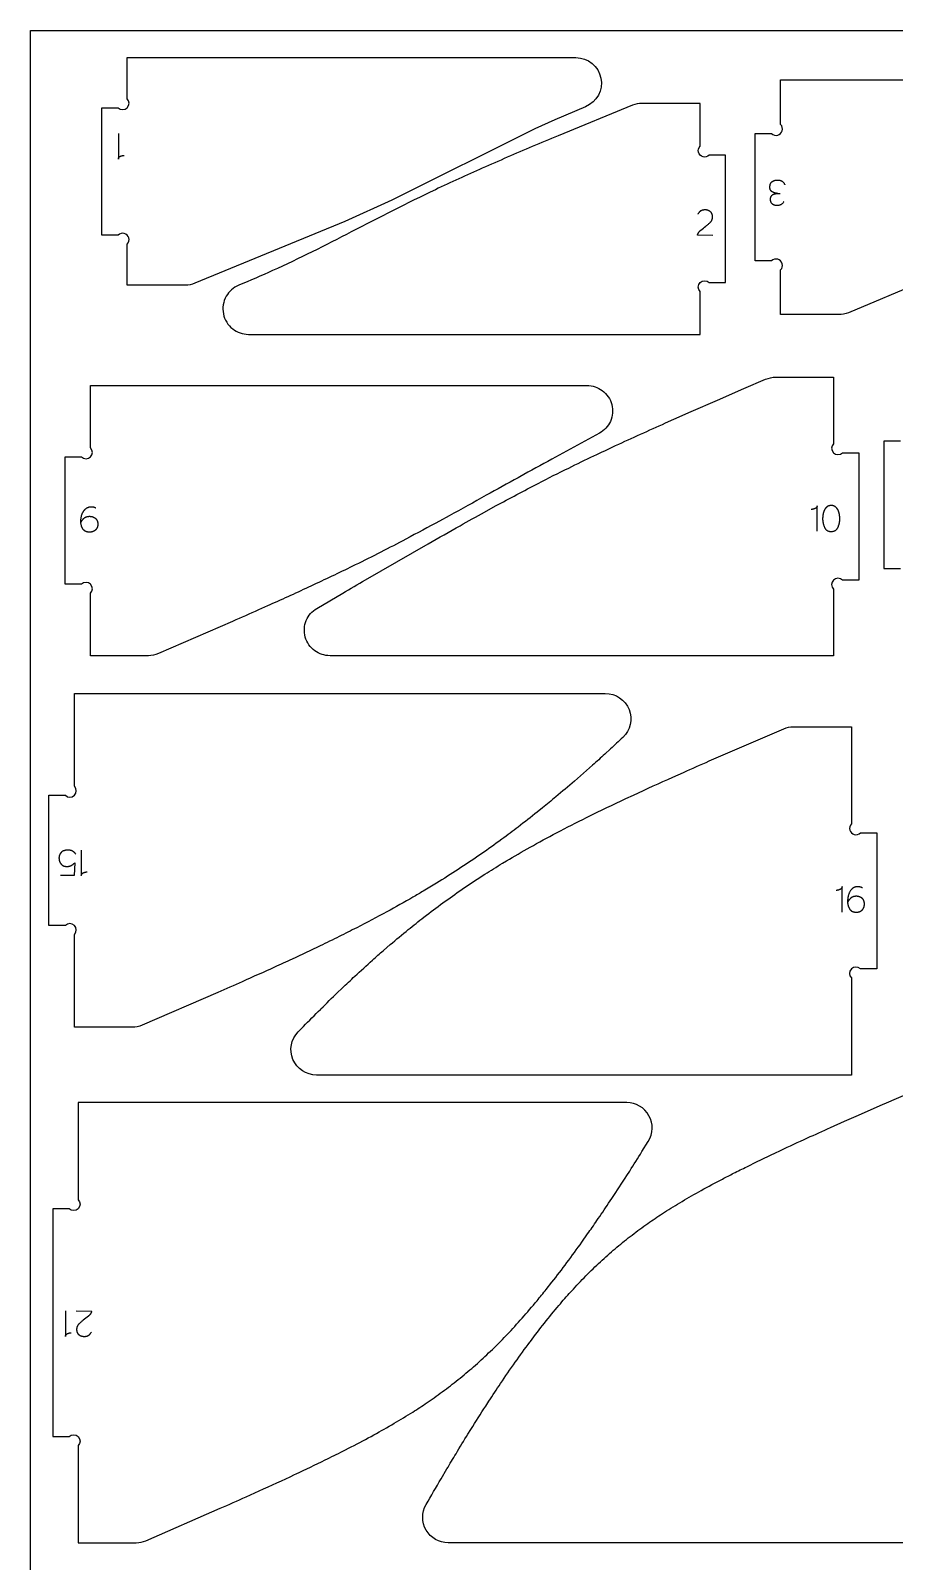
# Model space of a CAD drawing. Header units: millimetres. Extents: x 129 to 4060, y -1224 to 1216.
# Drawn here: x 129 to 536, y 495 to 1216 of the extents above; entities that cross this region are included whole.
import ezdxf

# ---------------------------------------------------------------- set-up
doc = ezdxf.new("R2010")
doc.units = ezdxf.units.MM
for name, color, linetype, true_color in [('cnc kesim', 7, 'Continuous', 0xff7300), ('Layer 01', 7, 'Continuous', 0x000000), ('çizim', 7, 'Continuous', 0x0500ff)]:
    doc.layers.add(name, color=color, linetype=linetype, true_color=true_color)

msp = doc.modelspace()

# ---------------------------------------------------------------- linework, layer by layer
at = {"layer": 'cnc kesim'}
for points in [[(174.27, 1115.05, 1), (170.03, 1119.29), (162.27, 1119.29), (162.27, 1179.29), (170.03, 1179.29, 1), (174.27, 1183.54), (174.27, 1202.88), (385.57, 1202.88, -0.823633), (390.12, 1179.77), (375.62, 1173.58), (366.31, 1169.29), (298.96, 1135.75), (276.85, 1125.75), (206.1, 1096.57, -0.095558), (201.65, 1095.71), (174.27, 1095.71)], [(696.46, 1192.43, -0.166534), (703.86, 1189.9, -0.371994), (706.96, 1174.55, -0.167227), (701.11, 1169.37, 0.008842), (683.35, 1161.59, 0.011761), (655.38, 1147.85), (646.26, 1143.14, -0.007812), (606.68, 1123.09, -0.006291), (584.57, 1112.84, -0.003863), (561.05, 1102.53, -0.002337), (548.92, 1097.36), (513.88, 1082.72, -0.098621), (509.3, 1081.81), (482, 1081.81), (482, 1102.88, 1), (477.75, 1107.12), (470, 1107.12), (470, 1167.12), (477.75, 1167.12, 1), (482, 1171.36), (482, 1192.43)], [(377.18, 1166.04, 0.001128), (365.04, 1160.96, 0.00419), (341.52, 1150.8, 0.006648), (319.41, 1140.67, 0.008505), (279.83, 1120.79, -0.012768), (242.75, 1102.53, -0.008274), (226.78, 1095.63, 0.16715), (220.92, 1090.47, 0.180453), (219.58, 1082.21, 0.180123), (223.98, 1075.08, 0.166902), (231.38, 1072.54), (444.1, 1072.54), (444.1, 1092.69, -1), (448.34, 1096.94), (456.1, 1096.94), (456.1, 1156.94), (448.34, 1156.94, -1), (444.1, 1161.18), (444.1, 1181.33), (416.76, 1181.33, 0.097201), (412.24, 1180.44)], [(157.02, 950.56, 1), (152.78, 954.8), (145.02, 954.8), (145.02, 1014.8), (152.78, 1014.8, 1), (157.02, 1019.05), (157.02, 1048.45), (390.76, 1048.45, -0.160604), (398.02, 1046.05, -0.171237), (402.49, 1039.46, -0.172171), (401.82, 1031.55, -0.162426), (396.64, 1025.96), (374.26, 1013.71, 0.000955), (359.23, 1005.48), (358.37, 1005.01, 0.000822), (343.35, 996.71, -0.002088), (325.92, 987.08), (321.29, 984.55, -0.003124), (305.54, 976.1, -0.007161), (281.71, 963.92), (279.17, 962.68, -0.004873), (259.6, 953.39, -0.003509), (240.29, 944.6), (236.08, 942.72, -0.002084), (223.94, 937.35), (188.96, 922.14, -0.102386), (184.25, 921.16), (157.02, 921.16)], [(269.81, 921.16, -0.159231), (262.61, 923.51, -0.168232), (258.15, 929.95, -0.169124), (258.62, 937.75, -0.160939), (263.57, 943.45), (275.8, 950.67, -0.001316), (286.48, 956.9), (316.04, 973.91, -0.001699), (331.02, 982.4, -0.003423), (342.6, 988.85), (347.78, 991.69, -0.005773), (367.76, 1002.3, -0.004926), (382.18, 1009.58, -0.003516), (394.1, 1015.34, -0.002595), (404.29, 1020.12, -0.003879), (427.81, 1030.79), (431.74, 1032.54), (439.94, 1036.16), (452.26, 1041.55), (464.69, 1046.95), (474.93, 1051.38, -0.102492), (479.63, 1052.35), (506.86, 1052.35), (506.86, 1021, 1), (511.11, 1016.76), (518.86, 1016.76), (518.86, 956.76), (511.11, 956.76, 1), (506.86, 952.51), (506.86, 921.16)], [(149.4, 789.89, 1), (145.16, 794.13), (137.4, 794.13), (137.4, 855.4), (145.16, 855.4, 1), (149.4, 859.64), (149.4, 903.4), (399.42, 903.4, -0.307716), (410.61, 895.83, -0.307991), (407.67, 882.66, -0.003549), (401.87, 877.27), (399.17, 874.8, -0.004524), (393.42, 869.6), (384.86, 862.08, -0.004511), (376.18, 854.71, -0.004993), (369.79, 849.45), (367.37, 847.5, -0.005458), (358.4, 840.48, -0.006106), (350.75, 834.75), (349.27, 833.66, -0.006376), (339.91, 827.03, -0.006514), (330.2, 820.53, -0.006592), (319.94, 814.03, -0.003805), (313.67, 810.24, -0.002905), (308.85, 807.41, -0.006547), (296.53, 800.5, -0.006303), (282.35, 793.02, -0.003207), (274.09, 788.86, -0.002949), (265.16, 784.5, -0.003293), (251.98, 778.28, -0.001698), (243.6, 774.43, -0.002353), (228.46, 767.62, -0.001279), (216.92, 762.52), (181.3, 747.09, -0.102243), (176.69, 746.13), (149.4, 746.13)], [(263.43, 723.63, -0.301226), (252.36, 730.94, -0.301837), (254.79, 743.97), (257.27, 746.52, -0.003783), (265.27, 754.59), (265.54, 754.85, -0.005025), (273.36, 762.5), (275.42, 764.47, -0.003364), (281.53, 770.23, -0.004928), (289.8, 777.76, -0.005491), (294.92, 782.28), (298.17, 785.08, -0.006083), (306.67, 792.16, -0.006893), (313.96, 797.95), (315.29, 798.98, -0.00719), (324.08, 805.54, -0.007294), (333.17, 811.92, -0.007302), (342.69, 818.19, -0.007137), (351.04, 823.39), (352.87, 824.49, -0.006984), (363.99, 830.93, -0.006649), (376.51, 837.74, -0.006004), (390.62, 844.95), (391.17, 845.22, -0.005945), (409.11, 853.86), (412.73, 855.55, -0.003916), (431.22, 863.97), (436.25, 866.22, -0.002091), (448.39, 871.57), (483.43, 886.74, -0.102205), (488, 887.69), (515.31, 887.69), (515.31, 841.93, 1), (519.55, 837.69), (527.31, 837.69), (527.31, 773.63), (519.55, 773.63, 1), (515.31, 769.39), (515.31, 723.63)], [(146.96, 553.34, -1), (151.2, 549.1), (151.2, 503.34), (178.57, 503.34, 0.101978), (183.04, 504.27), (218.12, 519.56, 0.002535), (230.26, 524.96), (236.41, 527.73, 0.003834), (253.15, 535.45), (253.78, 535.75, 0.004157), (267.53, 542.35, 0.004976), (275.89, 546.52), (279.83, 548.53, 0.006267), (290.49, 554.19, 0.007612), (300.02, 559.6, 0.008818), (308.75, 564.93, 0.00965), (315.47, 569.35), (316.88, 570.32, 0.010112), (324.59, 575.87, 0.01043), (331.99, 581.68, 0.010514), (339.18, 587.83, 0.010396), (346.24, 594.4, 0.010009), (352.55, 600.76), (353.25, 601.49, 0.009116), (360.26, 609.14, 0.007744), (367.27, 617.34, 0.006824), (371.59, 622.65), (374.3, 626.07, 0.005991), (381.34, 635.29, 0.005231), (388.39, 644.96), (391.1, 648.78, 0.002742), (395.45, 655.06, 0.003146), (400.97, 663.22), (402.53, 665.55, 0.003426), (409.61, 676.4), (410.91, 678.43, 0.003395), (416.7, 687.56), (419.69, 692.35, 0.588357), (409.49, 710.67), (151.2, 710.67), (151.2, 664.91, -1), (146.96, 660.67), (139.2, 660.67), (139.2, 553.34)]]:
    msp.add_lwpolyline(points, format="xyb", close=True, dxfattribs=at)
for points in [[(538.4, 1022.21), (530.64, 1022.21), (530.64, 962.21), (538.4, 962.21, -1)], [(584.54, 503.34), (325.44, 503.34, -0.576498), (315.03, 521.31), (315.07, 521.38, -0.002505), (322.11, 533.5), (324.83, 538.11, -0.001899), (329.13, 545.3, -0.003599), (334.77, 554.52), (336.14, 556.73, -0.005215), (343.13, 567.74), (344.65, 570.09, -0.003779), (350.09, 578.29, -0.005485), (357.01, 588.34, -0.006763), (363.91, 597.85), (364.16, 598.19, -0.007041), (370.77, 606.8, -0.008433), (377.59, 615.14, -0.010017), (383.19, 621.55), (384.39, 622.86, -0.010587), (391.16, 629.95, -0.010888), (397.99, 636.49, -0.011012), (404.92, 642.58, -0.010918), (412.05, 648.3, -0.011583), (419.45, 653.74), (420.28, 654.32, -0.008925), (427.23, 658.99, -0.009056), (435.55, 664.13, -0.007884), (444.58, 669.31, -0.006178), (454.6, 674.67, -0.002509), (459.86, 677.38, -0.002581), (466.02, 680.46, -0.004192), (479.26, 686.87), (481.97, 688.15, -0.002795), (494.58, 694, -0.002651), (505.48, 698.94), (512.13, 701.9), (517.62, 704.33), (529.94, 709.74), (531.77, 710.54), (542.37, 715.14)]]:
    msp.add_lwpolyline(points, format="xyb", dxfattribs=at)
at = {"layer": 'Layer 01'}
msp.add_lwpolyline([(128.81, 1215.6), (1348.81, 1215.6), (1348.81, -1224.4), (128.81, -1224.4)], close=True, dxfattribs=at)
at = {"layer": 'çizim'}
for points in [[(170.14, 1167.11), (170.14, 1155.09), (170.15, 1155.15), (170.15, 1155.21), (170.17, 1155.27), (170.18, 1155.33), (170.19, 1155.38), (170.21, 1155.44), (170.23, 1155.49), (170.25, 1155.55), (170.27, 1155.6), (170.29, 1155.65), (170.3, 1155.67), (170.31, 1155.7), (170.33, 1155.72), (170.34, 1155.74), (170.35, 1155.77), (170.37, 1155.79), (170.38, 1155.81), (170.4, 1155.84), (170.41, 1155.86), (170.43, 1155.88), (170.44, 1155.9), (170.46, 1155.92), (170.47, 1155.94), (170.49, 1155.96), (170.51, 1155.99), (170.53, 1156.01), (170.54, 1156.03), (170.56, 1156.05), (170.58, 1156.06), (170.6, 1156.08), (170.62, 1156.1), (170.64, 1156.12), (170.68, 1156.16), (170.73, 1156.19), (170.77, 1156.23), (170.82, 1156.26), (170.86, 1156.29), (170.91, 1156.32), (170.96, 1156.35), (171.02, 1156.38), (171.07, 1156.41), (171.13, 1156.43), (171.18, 1156.46), (171.3, 1156.5), (171.41, 1156.55), (171.53, 1156.59), (171.64, 1156.63), (171.75, 1156.66), (171.86, 1156.69), (171.97, 1156.72), (172.08, 1156.75), (172.19, 1156.77), (172.3, 1156.79), (172.41, 1156.8), (172.51, 1156.82), (172.62, 1156.83), (172.72, 1156.84), (172.83, 1156.84), (172.93, 1156.84)], [(450.12, 1119.16), (442.8, 1119.18), (442.86, 1119.36), (442.89, 1119.45), (442.92, 1119.54), (442.95, 1119.63), (442.99, 1119.72), (443.03, 1119.8), (443.07, 1119.89), (443.11, 1119.97), (443.15, 1120.05), (443.19, 1120.14), (443.23, 1120.22), (443.28, 1120.3), (443.33, 1120.38), (443.37, 1120.46), (443.42, 1120.53), (443.48, 1120.61), (443.53, 1120.69), (443.58, 1120.76), (443.64, 1120.83), (443.7, 1120.91), (443.75, 1120.98), (443.81, 1121.05), (443.88, 1121.12), (443.94, 1121.19), (444, 1121.25), (444.07, 1121.32), (444.13, 1121.39), (444.2, 1121.45), (444.27, 1121.52), (444.42, 1121.64), (445.6, 1122.6), (446.21, 1123.07), (446.82, 1123.52), (447.12, 1123.74), (447.41, 1123.97), (447.7, 1124.2), (447.97, 1124.44), (448.24, 1124.67), (448.5, 1124.91), (448.75, 1125.16), (448.99, 1125.4), (449.04, 1125.47), (449.1, 1125.53), (449.15, 1125.59), (449.21, 1125.66), (449.26, 1125.73), (449.31, 1125.79), (449.35, 1125.86), (449.4, 1125.93), (449.44, 1126), (449.48, 1126.07), (449.52, 1126.14), (449.56, 1126.21), (449.6, 1126.29), (449.63, 1126.36), (449.66, 1126.44), (449.69, 1126.51), (449.72, 1126.59), (449.75, 1126.67), (449.77, 1126.75), (449.8, 1126.83), (449.82, 1126.91), (449.84, 1126.99), (449.85, 1127.07), (449.87, 1127.16), (449.88, 1127.24), (449.9, 1127.33), (449.91, 1127.41), (449.91, 1127.5), (449.92, 1127.59), (449.92, 1127.68), (449.93, 1127.76), (449.93, 1127.86), (449.93, 1127.96), (449.92, 1128.05), (449.92, 1128.15), (449.91, 1128.25), (449.9, 1128.34), (449.89, 1128.43), (449.88, 1128.52), (449.87, 1128.61), (449.85, 1128.7), (449.83, 1128.79), (449.81, 1128.87), (449.79, 1128.96), (449.76, 1129.04), (449.73, 1129.12), (449.71, 1129.2), (449.68, 1129.27), (449.64, 1129.35), (449.61, 1129.42), (449.57, 1129.5), (449.53, 1129.57), (449.49, 1129.64), (449.45, 1129.71), (449.41, 1129.77), (449.36, 1129.84), (449.31, 1129.9), (449.26, 1129.96), (449.21, 1130.03), (449.15, 1130.08), (449.1, 1130.14), (449.04, 1130.2), (448.98, 1130.25), (448.92, 1130.31), (448.85, 1130.36), (448.79, 1130.41), (448.72, 1130.46), (448.66, 1130.5), (448.59, 1130.55), (448.52, 1130.59), (448.45, 1130.63), (448.38, 1130.67), (448.31, 1130.71), (448.23, 1130.75), (448.16, 1130.79), (448.08, 1130.82), (448.01, 1130.85), (447.93, 1130.88), (447.85, 1130.91), (447.77, 1130.94), (447.69, 1130.96), (447.61, 1130.99), (447.53, 1131.01), (447.45, 1131.03), (447.36, 1131.05), (447.28, 1131.06), (447.19, 1131.08), (447.1, 1131.09), (447.01, 1131.11), (446.92, 1131.12), (446.83, 1131.13), (446.74, 1131.13), (446.65, 1131.14), (446.55, 1131.14), (446.36, 1131.15), (446.22, 1131.14), (446.07, 1131.14), (445.93, 1131.13), (445.79, 1131.11), (445.66, 1131.1), (445.52, 1131.08), (445.39, 1131.05), (445.26, 1131.02), (445.14, 1130.99), (445.08, 1130.97), (445.01, 1130.95), (444.95, 1130.93), (444.89, 1130.91), (444.84, 1130.88), (444.78, 1130.86), (444.72, 1130.84), (444.66, 1130.81), (444.6, 1130.78), (444.55, 1130.76), (444.49, 1130.73), (444.44, 1130.7), (444.38, 1130.67), (444.33, 1130.64), (444.28, 1130.6), (444.23, 1130.57), (444.18, 1130.54), (444.12, 1130.5), (444.07, 1130.47), (444.02, 1130.43), (443.98, 1130.39), (443.93, 1130.35), (443.88, 1130.31), (443.83, 1130.27), (443.79, 1130.23), (443.74, 1130.18), (443.7, 1130.14), (443.65, 1130.09), (443.61, 1130.05), (443.57, 1130), (443.52, 1129.95), (443.48, 1129.9), (443.4, 1129.8), (443.32, 1129.69), (443.25, 1129.58), (443.17, 1129.47), (443.1, 1129.35), (443.03, 1129.23), (442.97, 1129.11)], [(160.45, 983.11), (160.45, 983.01), (160.44, 982.9), (160.44, 982.8), (160.43, 982.69), (160.42, 982.59), (160.41, 982.49), (160.39, 982.39), (160.38, 982.29), (160.36, 982.2), (160.34, 982.1), (160.32, 982.01), (160.29, 981.92), (160.26, 981.83), (160.23, 981.74), (160.2, 981.65), (160.17, 981.56), (160.13, 981.48), (160.1, 981.39), (160.06, 981.31), (160.01, 981.23), (159.97, 981.15), (159.92, 981.07), (159.88, 981), (159.82, 980.92), (159.77, 980.85), (159.72, 980.78), (159.66, 980.7), (159.6, 980.64), (159.54, 980.57), (159.47, 980.5), (159.41, 980.43), (159.34, 980.37), (159.27, 980.31), (159.2, 980.25), (159.13, 980.19), (159.05, 980.13), (158.98, 980.08), (158.91, 980.03), (158.83, 979.98), (158.75, 979.93), (158.67, 979.88), (158.59, 979.84), (158.51, 979.8), (158.43, 979.75), (158.34, 979.72), (158.26, 979.68), (158.17, 979.65), (158.09, 979.61), (158, 979.58), (157.91, 979.55), (157.82, 979.53), (157.73, 979.5), (157.63, 979.48), (157.54, 979.46), (157.45, 979.44), (157.35, 979.42), (157.25, 979.41), (157.15, 979.4), (157.05, 979.38), (156.95, 979.38), (156.85, 979.37), (156.75, 979.36), (156.64, 979.36), (156.54, 979.36), (156.4, 979.36), (156.27, 979.37), (156.14, 979.37), (156.01, 979.38), (155.88, 979.4), (155.76, 979.41), (155.64, 979.43), (155.52, 979.46), (155.4, 979.48), (155.29, 979.51), (155.18, 979.54), (155.07, 979.58), (154.96, 979.61), (154.86, 979.65), (154.76, 979.7), (154.66, 979.74), (154.61, 979.77), (154.56, 979.79), (154.51, 979.82), (154.47, 979.85), (154.42, 979.87), (154.38, 979.9), (154.33, 979.93), (154.29, 979.96), (154.24, 979.99), (154.2, 980.02), (154.16, 980.05), (154.12, 980.08), (154.07, 980.12), (154.03, 980.15), (153.99, 980.19), (153.95, 980.22), (153.92, 980.26), (153.88, 980.3), (153.84, 980.33), (153.8, 980.37), (153.77, 980.41), (153.73, 980.45), (153.7, 980.49), (153.66, 980.53), (153.6, 980.62), (153.53, 980.71), (153.47, 980.8), (153.41, 980.89), (153.35, 980.99), (153.3, 981.09), (153.24, 981.19), (153.19, 981.28), (153.14, 981.38), (153.09, 981.48), (153.05, 981.59), (153, 981.69), (152.96, 981.79), (152.92, 981.89), (152.88, 982), (152.84, 982.1), (152.8, 982.21), (152.77, 982.32), (152.74, 982.42), (152.71, 982.53), (152.65, 982.75), (152.61, 982.98), (152.57, 983.2), (152.53, 983.43), (152.51, 983.66), (152.49, 983.9), (152.48, 984.14), (152.47, 984.38), (152.48, 984.64), (152.49, 984.9), (152.51, 985.18), (152.53, 985.47), (152.57, 985.76), (152.6, 986.02), (152.64, 986.27), (152.68, 986.49), (152.73, 986.74), (152.78, 986.99), (152.84, 987.23), (152.91, 987.46), (152.99, 987.7), (153.03, 987.81), (153.07, 987.92), (153.11, 988.04), (153.16, 988.15), (153.21, 988.26), (153.26, 988.36), (153.31, 988.47), (153.36, 988.58), (153.42, 988.68), (153.48, 988.79), (153.54, 988.89), (153.6, 988.99), (153.66, 989.09), (153.73, 989.19), (153.79, 989.29), (153.86, 989.38), (153.93, 989.48), (154, 989.57), (154.08, 989.66), (154.15, 989.76), (154.23, 989.85), (154.31, 989.94), (154.39, 990.02), (154.47, 990.11), (154.56, 990.19), (154.64, 990.27), (154.73, 990.35), (154.81, 990.42), (154.9, 990.49), (154.99, 990.56), (155.08, 990.62), (155.17, 990.69), (155.27, 990.75), (155.36, 990.8), (155.46, 990.86), (155.56, 990.91), (155.65, 990.96), (155.75, 991), (155.85, 991.05), (155.96, 991.09), (156.06, 991.12), (156.16, 991.16), (156.27, 991.19), (156.38, 991.22), (156.48, 991.25), (156.59, 991.27), (156.71, 991.29), (156.82, 991.31), (156.93, 991.32), (157.04, 991.34), (157.16, 991.35), (157.28, 991.35), (157.4, 991.36), (157.51, 991.36), (157.66, 991.36), (157.79, 991.35), (157.86, 991.34), (157.93, 991.34), (158, 991.33), (158.06, 991.32), (158.13, 991.31), (158.2, 991.3), (158.26, 991.29), (158.32, 991.28), (158.39, 991.26), (158.45, 991.24), (158.52, 991.23), (158.58, 991.21), (158.64, 991.19), (158.7, 991.17), (158.76, 991.15), (158.82, 991.13), (158.88, 991.1), (158.94, 991.08), (159, 991.05), (159.06, 991.02), (159.12, 990.99), (159.17, 990.96), (159.23, 990.93), (159.28, 990.9), (159.34, 990.87), (159.4, 990.83), (159.45, 990.8), (159.5, 990.76)], [(499.2, 979.79), (499.2, 991.81), (499.19, 991.75), (499.18, 991.69), (499.17, 991.63), (499.15, 991.58), (499.14, 991.52), (499.12, 991.47), (499.11, 991.41), (499.09, 991.36), (499.07, 991.31), (499.04, 991.26), (499.03, 991.23), (499.02, 991.21), (499.01, 991.19), (498.99, 991.16), (498.98, 991.14), (498.97, 991.11), (498.95, 991.09), (498.94, 991.07), (498.92, 991.05), (498.91, 991.02), (498.89, 991), (498.88, 990.98), (498.86, 990.96), (498.84, 990.94), (498.82, 990.92), (498.81, 990.9), (498.79, 990.88), (498.77, 990.86), (498.75, 990.84), (498.73, 990.82), (498.71, 990.8), (498.69, 990.78), (498.65, 990.75), (498.61, 990.71), (498.56, 990.68), (498.52, 990.65), (498.47, 990.61), (498.42, 990.58), (498.37, 990.55), (498.32, 990.53), (498.26, 990.5), (498.21, 990.47), (498.15, 990.45), (498.04, 990.4), (497.92, 990.36), (497.81, 990.32), (497.69, 990.28), (497.58, 990.24), (497.47, 990.21), (497.36, 990.18), (497.25, 990.16), (497.14, 990.14), (497.03, 990.12), (496.93, 990.1), (496.82, 990.09), (496.71, 990.08), (496.61, 990.07), (496.51, 990.06), (496.4, 990.06)], [(150.09, 827.7), (150.01, 827.82), (149.92, 827.93), (149.84, 828.04), (149.75, 828.15), (149.66, 828.25), (149.56, 828.35), (149.47, 828.44), (149.37, 828.53), (149.28, 828.62), (149.18, 828.71), (149.07, 828.79), (148.97, 828.86), (148.86, 828.93), (148.76, 829), (148.65, 829.07), (148.54, 829.13), (148.42, 829.19), (148.31, 829.24), (148.19, 829.29), (148.07, 829.34), (147.95, 829.38), (147.83, 829.42), (147.71, 829.45), (147.58, 829.49), (147.45, 829.51), (147.33, 829.54), (147.19, 829.56), (147.06, 829.58), (146.93, 829.59), (146.79, 829.6), (146.65, 829.6), (146.51, 829.6), (146.34, 829.6), (146.18, 829.6), (146.02, 829.59), (145.86, 829.58), (145.71, 829.56), (145.55, 829.55), (145.4, 829.52), (145.26, 829.5), (145.11, 829.47), (144.97, 829.44), (144.83, 829.41), (144.69, 829.37), (144.56, 829.33), (144.43, 829.28), (144.3, 829.24), (144.17, 829.18), (144.11, 829.16), (144.05, 829.13), (143.99, 829.1), (143.93, 829.07), (143.87, 829.03), (143.81, 829), (143.75, 828.96), (143.69, 828.92), (143.64, 828.88), (143.58, 828.84), (143.53, 828.79), (143.47, 828.75), (143.42, 828.7), (143.37, 828.65), (143.31, 828.6), (143.26, 828.55), (143.21, 828.49), (143.16, 828.44), (143.12, 828.38), (143.07, 828.32), (143.02, 828.26), (142.97, 828.2), (142.93, 828.13), (142.88, 828.07), (142.84, 828), (142.79, 827.93), (142.75, 827.86), (142.71, 827.79), (142.63, 827.64), (142.55, 827.48), (142.5, 827.38), (142.46, 827.28), (142.42, 827.18), (142.39, 827.09), (142.35, 826.99), (142.32, 826.89), (142.29, 826.8), (142.27, 826.7), (142.25, 826.6), (142.23, 826.51), (142.21, 826.41), (142.2, 826.32), (142.19, 826.22), (142.18, 826.13), (142.17, 826.03), (142.17, 825.94), (142.17, 825.83), (142.18, 825.72), (142.18, 825.62), (142.19, 825.52), (142.2, 825.41), (142.21, 825.31), (142.22, 825.21), (142.23, 825.11), (142.25, 825.02), (142.27, 824.92), (142.29, 824.82), (142.31, 824.73), (142.33, 824.63), (142.36, 824.54), (142.38, 824.45), (142.41, 824.36), (142.44, 824.27), (142.48, 824.18), (142.51, 824.09), (142.55, 824.01), (142.59, 823.92), (142.63, 823.84), (142.67, 823.76), (142.71, 823.67), (142.76, 823.59), (142.81, 823.51), (142.86, 823.43), (142.91, 823.36), (142.96, 823.28), (143.02, 823.2), (143.07, 823.13), (143.13, 823.06), (143.19, 822.98), (143.26, 822.92), (143.32, 822.85), (143.39, 822.78), (143.45, 822.72), (143.52, 822.66), (143.59, 822.6), (143.67, 822.55), (143.74, 822.49), (143.82, 822.44), (143.89, 822.39), (143.97, 822.35), (144.05, 822.3), (144.14, 822.26), (144.22, 822.22), (144.31, 822.18), (144.39, 822.15), (144.48, 822.11), (144.58, 822.08), (144.67, 822.05), (144.76, 822.03), (144.86, 822), (144.96, 821.98), (145.06, 821.96), (145.16, 821.95), (145.26, 821.93), (145.36, 821.92), (145.47, 821.91), (145.58, 821.9), (145.69, 821.9), (145.8, 821.89), (145.91, 821.89), (146.05, 821.89), (146.19, 821.9), (146.33, 821.91), (146.46, 821.92), (146.59, 821.93), (146.72, 821.95), (146.85, 821.98), (146.98, 822), (147.1, 822.03), (147.22, 822.07), (147.34, 822.11), (147.46, 822.15), (147.58, 822.19), (147.69, 822.24), (147.81, 822.29), (147.92, 822.34), (148.02, 822.4), (148.13, 822.46), (148.24, 822.53), (148.35, 822.6), (148.46, 822.66), (148.56, 822.74), (148.67, 822.81), (148.78, 822.89), (148.88, 822.97), (148.99, 823.06), (149.09, 823.14), (149.2, 823.23), (149.41, 823.42), (149.61, 823.62), (149.32, 817.6), (142.84, 817.6)], [(152.66, 829.6), (152.66, 817.59), (152.67, 817.65), (152.68, 817.71), (152.69, 817.77), (152.71, 817.82), (152.72, 817.88), (152.74, 817.93), (152.76, 817.99), (152.77, 818.04), (152.8, 818.09), (152.82, 818.14), (152.83, 818.17), (152.84, 818.19), (152.85, 818.21), (152.87, 818.24), (152.88, 818.26), (152.89, 818.28), (152.91, 818.31), (152.92, 818.33), (152.94, 818.35), (152.95, 818.37), (152.97, 818.4), (152.99, 818.42), (153, 818.44), (153.02, 818.46), (153.04, 818.48), (153.05, 818.5), (153.07, 818.52), (153.09, 818.54), (153.11, 818.56), (153.13, 818.58), (153.15, 818.6), (153.17, 818.62), (153.21, 818.65), (153.25, 818.69), (153.3, 818.72), (153.34, 818.75), (153.39, 818.79), (153.44, 818.82), (153.49, 818.84), (153.54, 818.87), (153.6, 818.9), (153.65, 818.93), (153.71, 818.95), (153.83, 819), (153.94, 819.04), (154.05, 819.08), (154.17, 819.12), (154.28, 819.15), (154.39, 819.19), (154.5, 819.21), (154.61, 819.24), (154.72, 819.26), (154.83, 819.28), (154.93, 819.3), (155.04, 819.31), (155.15, 819.32), (155.25, 819.33), (155.36, 819.33), (155.46, 819.34)], [(510.94, 800.37), (510.94, 812.39), (510.93, 812.32), (510.92, 812.27), (510.91, 812.21), (510.9, 812.15), (510.88, 812.09), (510.86, 812.04), (510.85, 811.99), (510.83, 811.93), (510.81, 811.88), (510.78, 811.83), (510.77, 811.81), (510.76, 811.78), (510.75, 811.76), (510.73, 811.74), (510.72, 811.71), (510.71, 811.69), (510.69, 811.67), (510.68, 811.64), (510.66, 811.62), (510.65, 811.6), (510.63, 811.58), (510.62, 811.56), (510.6, 811.54), (510.58, 811.51), (510.57, 811.49), (510.55, 811.47), (510.53, 811.45), (510.51, 811.43), (510.49, 811.41), (510.47, 811.4), (510.45, 811.38), (510.43, 811.36), (510.39, 811.32), (510.35, 811.29), (510.3, 811.25), (510.26, 811.22), (510.21, 811.19), (510.16, 811.16), (510.11, 811.13), (510.06, 811.1), (510, 811.07), (509.95, 811.05), (509.89, 811.02), (509.78, 810.98), (509.66, 810.93), (509.55, 810.89), (509.44, 810.85), (509.32, 810.82), (509.21, 810.79), (509.1, 810.76), (508.99, 810.73), (508.88, 810.71), (508.78, 810.69), (508.67, 810.67), (508.56, 810.66), (508.46, 810.65), (508.35, 810.64), (508.25, 810.64), (508.14, 810.64)], [(520.54, 811.79), (520.4, 811.86), (520.27, 811.92), (520.13, 811.98), (519.99, 812.04), (519.86, 812.09), (519.72, 812.14), (519.58, 812.18), (519.44, 812.22), (519.3, 812.26), (519.16, 812.29), (519.02, 812.31), (518.88, 812.33), (518.74, 812.35), (518.6, 812.36), (518.45, 812.37), (518.31, 812.37), (518.18, 812.37), (518.06, 812.36), (517.93, 812.35), (517.81, 812.34), (517.69, 812.33), (517.57, 812.31), (517.46, 812.29), (517.34, 812.26), (517.23, 812.24), (517.12, 812.21), (517.01, 812.17), (516.9, 812.14), (516.79, 812.1), (516.68, 812.05), (516.58, 812), (516.48, 811.95), (516.38, 811.9), (516.28, 811.84), (516.18, 811.79), (516.09, 811.72), (515.99, 811.66), (515.9, 811.59), (515.81, 811.51), (515.72, 811.44), (515.63, 811.36), (515.55, 811.28), (515.46, 811.19), (515.38, 811.1), (515.3, 811.01), (515.22, 810.91), (515.15, 810.82), (515.07, 810.71), (514.92, 810.51), (514.78, 810.3), (514.65, 810.09), (514.53, 809.87), (514.42, 809.66), (514.31, 809.44), (514.21, 809.23), (514.12, 809.01), (514.03, 808.79), (513.96, 808.56), (513.89, 808.34), (513.83, 808.11), (513.78, 807.88), (513.73, 807.65), (513.69, 807.42), (513.66, 807.19), (513.57, 806.47), (513.56, 806.36), (513.54, 806.24), (513.53, 806.11), (513.52, 805.97), (513.51, 805.67), (513.51, 805.34), (513.51, 805.1), (513.52, 804.86), (513.54, 804.63), (513.57, 804.4), (513.6, 804.17), (513.64, 803.95), (513.67, 803.84), (513.69, 803.73), (513.72, 803.62), (513.75, 803.51), (513.78, 803.4), (513.81, 803.29), (513.84, 803.19), (513.88, 803.08), (513.92, 802.98), (513.96, 802.87), (514, 802.77), (514.04, 802.67), (514.09, 802.57), (514.14, 802.47), (514.19, 802.37), (514.24, 802.27), (514.29, 802.17), (514.35, 802.08), (514.4, 801.98), (514.46, 801.89), (514.52, 801.79), (514.58, 801.7), (514.65, 801.61), (514.72, 801.53), (514.75, 801.49), (514.79, 801.45), (514.82, 801.41), (514.86, 801.37), (514.9, 801.33), (514.94, 801.29), (514.98, 801.26), (515.02, 801.22), (515.05, 801.19), (515.1, 801.15), (515.14, 801.12), (515.18, 801.09), (515.22, 801.05), (515.26, 801.02), (515.31, 800.99), (515.35, 800.96), (515.4, 800.93), (515.44, 800.9), (515.49, 800.88), (515.53, 800.85), (515.63, 800.8), (515.73, 800.75), (515.83, 800.7), (515.93, 800.66), (516.03, 800.62), (516.14, 800.58), (516.25, 800.55), (516.36, 800.52), (516.48, 800.49), (516.6, 800.46), (516.72, 800.44), (516.84, 800.42), (516.96, 800.41), (517.09, 800.39), (517.22, 800.38), (517.35, 800.37), (517.49, 800.37), (517.62, 800.37), (517.73, 800.37), (517.84, 800.37), (517.95, 800.38), (518.05, 800.38), (518.15, 800.39), (518.25, 800.41), (518.35, 800.42), (518.45, 800.43), (518.55, 800.45), (518.65, 800.47), (518.74, 800.49), (518.83, 800.52), (518.93, 800.54), (519.02, 800.57), (519.11, 800.6), (519.19, 800.63), (519.28, 800.66), (519.37, 800.7), (519.45, 800.74), (519.53, 800.78), (519.61, 800.82), (519.69, 800.86), (519.77, 800.91), (519.85, 800.96), (519.92, 801.01), (520, 801.06), (520.07, 801.11), (520.14, 801.17), (520.21, 801.23), (520.28, 801.29), (520.34, 801.35), (520.41, 801.41), (520.47, 801.48), (520.53, 801.55), (520.59, 801.62), (520.65, 801.69), (520.71, 801.76), (520.76, 801.83), (520.81, 801.9), (520.86, 801.98), (520.91, 802.06), (520.96, 802.13), (521, 802.21), (521.04, 802.29), (521.08, 802.37), (521.12, 802.46), (521.15, 802.54), (521.19, 802.63), (521.22, 802.71), (521.25, 802.8), (521.28, 802.89), (521.3, 802.98), (521.32, 803.07), (521.35, 803.17), (521.36, 803.26), (521.38, 803.36), (521.4, 803.46), (521.41, 803.55), (521.42, 803.65), (521.43, 803.76), (521.44, 803.86), (521.44, 803.96), (521.45, 804.07), (521.45, 804.17), (521.45, 804.28), (521.44, 804.39), (521.44, 804.49), (521.43, 804.6), (521.42, 804.7), (521.41, 804.8), (521.4, 804.9), (521.38, 805), (521.36, 805.1), (521.34, 805.19), (521.32, 805.28), (521.3, 805.37), (521.27, 805.46), (521.24, 805.55), (521.21, 805.64), (521.18, 805.73), (521.15, 805.81), (521.11, 805.89), (521.07, 805.97), (521.03, 806.05), (520.99, 806.13), (520.94, 806.21), (520.9, 806.28), (520.85, 806.35), (520.8, 806.42), (520.74, 806.49), (520.69, 806.56), (520.63, 806.63), (520.57, 806.7), (520.51, 806.76), (520.45, 806.82), (520.38, 806.88), (520.32, 806.94), (520.25, 807), (520.18, 807.05), (520.11, 807.11), (520.04, 807.16), (519.96, 807.21), (519.89, 807.26), (519.81, 807.3), (519.73, 807.35), (519.66, 807.39), (519.58, 807.43), (519.49, 807.47), (519.41, 807.5), (519.33, 807.54), (519.24, 807.57), (519.16, 807.6), (519.07, 807.63), (518.98, 807.66), (518.89, 807.68), (518.8, 807.71), (518.71, 807.73), (518.61, 807.75), (518.52, 807.77), (518.42, 807.78), (518.33, 807.8), (518.23, 807.81), (518.13, 807.82), (518.02, 807.83), (517.92, 807.83), (517.82, 807.84), (517.71, 807.84), (517.61, 807.84), (517.42, 807.84), (517.23, 807.83), (517.14, 807.82), (517.05, 807.82), (516.97, 807.81), (516.88, 807.79), (516.79, 807.78), (516.71, 807.77), (516.63, 807.75), (516.54, 807.73), (516.46, 807.72), (516.38, 807.69), (516.3, 807.67), (516.22, 807.65), (516.15, 807.62), (516.07, 807.6), (516, 807.57), (515.92, 807.54), (515.85, 807.51), (515.78, 807.48), (515.71, 807.44), (515.64, 807.41), (515.57, 807.37), (515.51, 807.33), (515.44, 807.29), (515.38, 807.25), (515.31, 807.21), (515.25, 807.16), (515.19, 807.12), (515.13, 807.07), (515.07, 807.02), (515.01, 806.97), (514.95, 806.92), (514.9, 806.87), (514.78, 806.76), (514.67, 806.64), (514.56, 806.52), (514.46, 806.4), (514.35, 806.26), (514.25, 806.13), (514.15, 805.99), (514.06, 805.84), (513.96, 805.69), (513.87, 805.53), (513.78, 805.36), (513.69, 805.2), (513.61, 805.02), (513.53, 804.84)], [(145.18, 612.54), (145.18, 600.52), (145.19, 600.58), (145.2, 600.64), (145.21, 600.7), (145.22, 600.75), (145.24, 600.81), (145.25, 600.86), (145.27, 600.92), (145.29, 600.97), (145.31, 601.02), (145.33, 601.07), (145.34, 601.1), (145.36, 601.12), (145.37, 601.14), (145.38, 601.17), (145.39, 601.19), (145.41, 601.21), (145.42, 601.24), (145.44, 601.26), (145.45, 601.28), (145.47, 601.3), (145.48, 601.33), (145.5, 601.35), (145.52, 601.37), (145.53, 601.39), (145.55, 601.41), (145.57, 601.43), (145.59, 601.45), (145.6, 601.47), (145.62, 601.49), (145.64, 601.51), (145.66, 601.53), (145.68, 601.55), (145.72, 601.58), (145.77, 601.62), (145.81, 601.65), (145.86, 601.68), (145.91, 601.72), (145.95, 601.75), (146.01, 601.78), (146.06, 601.8), (146.11, 601.83), (146.17, 601.86), (146.22, 601.88), (146.34, 601.93), (146.45, 601.97), (146.57, 602.01), (146.68, 602.05), (146.79, 602.08), (146.9, 602.12), (147.01, 602.14), (147.12, 602.17), (147.23, 602.19), (147.34, 602.21), (147.45, 602.23), (147.55, 602.24), (147.66, 602.25), (147.77, 602.26), (147.87, 602.26), (147.97, 602.27)], [(150.29, 612.52), (157.61, 612.5), (157.55, 612.32), (157.52, 612.23), (157.48, 612.14), (157.45, 612.05), (157.41, 611.97), (157.38, 611.88), (157.34, 611.79), (157.3, 611.71), (157.26, 611.63), (157.21, 611.54), (157.17, 611.46), (157.12, 611.38), (157.08, 611.3), (157.03, 611.23), (156.98, 611.15), (156.93, 611.07), (156.87, 611), (156.82, 610.92), (156.76, 610.85), (156.71, 610.78), (156.65, 610.7), (156.59, 610.63), (156.53, 610.56), (156.47, 610.5), (156.4, 610.43), (156.34, 610.36), (156.27, 610.29), (156.2, 610.23), (156.13, 610.17), (155.99, 610.04), (154.8, 609.08), (154.2, 608.62), (153.59, 608.16), (153.28, 607.94), (152.99, 607.71), (152.71, 607.48), (152.43, 607.25), (152.17, 607.01), (151.91, 606.77), (151.66, 606.52), (151.42, 606.28), (151.36, 606.22), (151.3, 606.15), (151.25, 606.09), (151.2, 606.02), (151.15, 605.96), (151.1, 605.89), (151.05, 605.82), (151.01, 605.75), (150.96, 605.68), (150.92, 605.61), (150.88, 605.54), (150.84, 605.47), (150.81, 605.39), (150.77, 605.32), (150.74, 605.24), (150.71, 605.17), (150.68, 605.09), (150.66, 605.01), (150.63, 604.93), (150.61, 604.85), (150.59, 604.77), (150.57, 604.69), (150.55, 604.61), (150.53, 604.53), (150.52, 604.44), (150.51, 604.36), (150.5, 604.27), (150.49, 604.18), (150.48, 604.1), (150.48, 604.01), (150.48, 603.92), (150.48, 603.83), (150.48, 603.73), (150.48, 603.63), (150.48, 603.53), (150.49, 603.44), (150.5, 603.34), (150.51, 603.25), (150.52, 603.16), (150.54, 603.07), (150.56, 602.98), (150.57, 602.89), (150.59, 602.81), (150.62, 602.73), (150.64, 602.64), (150.67, 602.56), (150.7, 602.49), (150.73, 602.41), (150.76, 602.33), (150.8, 602.26), (150.83, 602.18), (150.87, 602.11), (150.91, 602.04), (150.95, 601.98), (151, 601.91), (151.04, 601.84), (151.09, 601.78), (151.14, 601.72), (151.2, 601.66), (151.25, 601.6), (151.31, 601.54), (151.36, 601.48), (151.42, 601.43), (151.49, 601.38), (151.55, 601.32), (151.62, 601.27), (151.68, 601.22), (151.75, 601.18), (151.82, 601.13), (151.88, 601.09), (151.95, 601.05), (152.03, 601.01), (152.1, 600.97), (152.17, 600.93), (152.24, 600.9), (152.32, 600.86), (152.4, 600.83), (152.47, 600.8), (152.55, 600.77), (152.63, 600.75), (152.71, 600.72), (152.79, 600.7), (152.88, 600.67), (152.96, 600.65), (153.04, 600.63), (153.13, 600.62), (153.22, 600.6), (153.3, 600.59), (153.39, 600.58), (153.48, 600.56), (153.57, 600.56), (153.66, 600.55), (153.76, 600.54), (153.85, 600.54), (154.04, 600.54), (154.19, 600.54), (154.33, 600.54), (154.47, 600.55), (154.61, 600.57), (154.75, 600.58), (154.88, 600.61), (155.01, 600.63), (155.14, 600.66), (155.27, 600.7), (155.33, 600.71), (155.39, 600.73), (155.45, 600.75), (155.51, 600.78), (155.57, 600.8), (155.63, 600.82), (155.69, 600.85), (155.74, 600.87), (155.8, 600.9), (155.86, 600.93), (155.91, 600.95), (155.97, 600.98), (156.02, 601.01), (156.07, 601.05), (156.13, 601.08), (156.18, 601.11), (156.23, 601.15), (156.28, 601.18), (156.33, 601.22), (156.38, 601.25), (156.43, 601.29), (156.48, 601.33), (156.52, 601.37), (156.57, 601.41), (156.62, 601.46), (156.66, 601.5), (156.71, 601.54), (156.75, 601.59), (156.79, 601.64), (156.84, 601.68), (156.88, 601.73), (156.92, 601.78), (157, 601.88), (157.08, 601.99), (157.16, 602.1), (157.23, 602.21), (157.3, 602.33), (157.37, 602.45), (157.44, 602.58)]]:
    msp.add_lwpolyline(points, dxfattribs=at)
for points, knots in [([(480.7, 1138.9), (479.29, 1138.96), (478.11, 1139.59), (476.93, 1140.22), (476.93, 1141.83), (476.93, 1143.63), (477.92, 1144.42), (478.91, 1145.2), (480.63, 1145.2), (483.1, 1145.2), (483.99, 1142.92)], [0, 0, 0, 1, 1, 2, 2, 3, 3, 4, 4, 5, 5, 5]), ([(483.54, 1135.18), (482.55, 1133.2), (480.27, 1133.2), (478.91, 1133.2), (478.07, 1133.96), (477.22, 1134.71), (477.23, 1136.1), (477.23, 1137.22), (477.7, 1137.8), (478.16, 1138.38), (478.85, 1138.62), (479.53, 1138.86), (480.33, 1138.88), (481.13, 1138.9), (481.81, 1138.9)], [0, 0, 0, 1, 1, 2, 2, 3, 3, 4, 4, 5, 5, 6, 6, 7, 7, 7]), ([(505.8, 991.9), (507, 991.9), (507.79, 991.29), (508.57, 990.68), (509.04, 989.75), (509.5, 988.81), (509.68, 987.71), (509.86, 986.62), (509.86, 985.64), (509.86, 983.67), (509.01, 981.68), (508.16, 979.69), (505.8, 979.69), (503.45, 979.69), (502.61, 981.7), (501.77, 983.7), (501.77, 985.66), (501.77, 986.63), (501.95, 987.73), (502.13, 988.83), (502.59, 989.75), (503.05, 990.68), (503.83, 991.29), (504.61, 991.9), (505.8, 991.9)], [0, 0, 0, 1, 1, 2, 2, 3, 3, 4, 4, 5, 5, 6, 6, 7, 7, 8, 8, 9, 9, 10, 10, 11, 11, 12, 12, 12]), ([(152.49, 983.82), (152.92, 984.95), (153.93, 985.88), (154.94, 986.82), (156.54, 986.82), (158.25, 986.82), (159.35, 985.85), (160.45, 984.88), (160.45, 983.11)], [0, 0, 0, 1, 1, 2, 2, 3, 3, 4, 4, 4])]:
    msp.add_open_spline(points, degree=2, knots=knots, dxfattribs=at)

doc.saveas('drawing.dxf')
